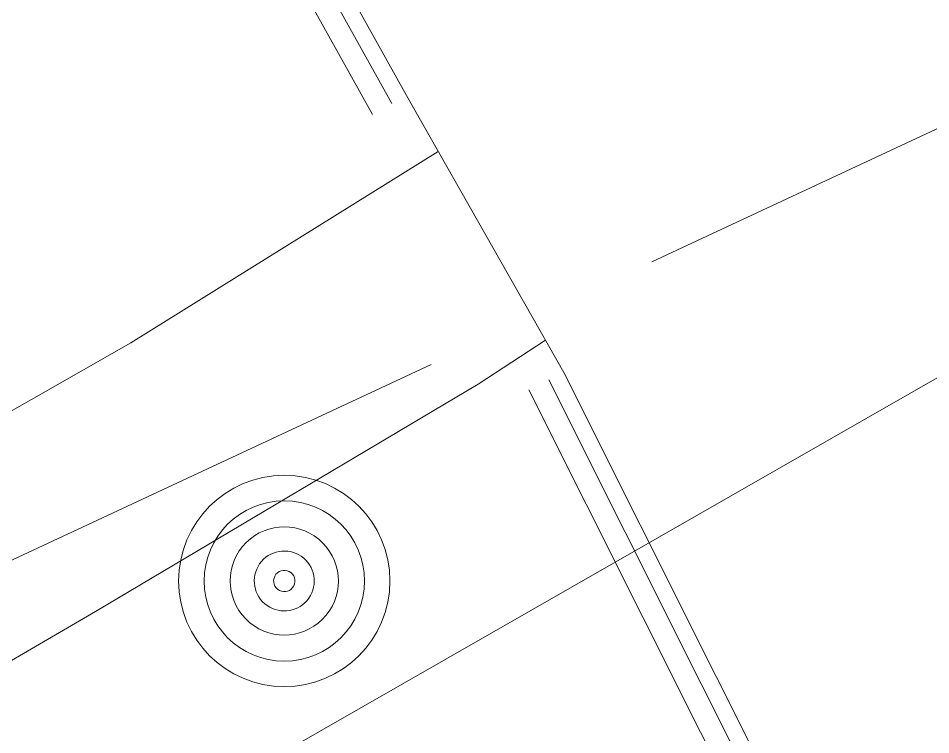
# Model space of a CAD drawing. Extents: x 2498567 to 2501210, y 7092229 to 7094464.
# Drawn here: x 2499812.26 to 2499828.67, y 7093035.97 to 7093048.85 of the extents above; entities that cross this region are included whole.
import ezdxf

# ---------------------------------------------------------------- set-up
doc = ezdxf.new("R2010")
doc.units = 0
doc.header["$MEASUREMENT"] = 0
doc.linetypes.add('DGN Style 6', pattern=[2507.657798, 1.318432, -527.372828, 922.902449, -527.372828, 1.318432, -527.372828])
doc.linetypes.add('HIDDEN', pattern=[0.375, 0.25, -0.125])
for name, color, linetype, lineweight in [('13', 7, 'Continuous', 0), ('2', 7, 'Continuous', 0), ('20', 7, 'Continuous', 0), ('RW_Ex_ROW', 30, 'DGN Style 6', 0)]:
    doc.layers.add(name, color=color, linetype=linetype, lineweight=lineweight)
doc.layers.add('GRID', color=254, linetype='HIDDEN')

# ---------------------------------------------------------------- blocks, each defined once
blk = doc.blocks.new('086')
at = {"color": 0, "linetype": 'ByBlock', "lineweight": -2}
for radius in [0.19, 0.1442]:
    blk.add_circle((0, 0), radius, dxfattribs=at)
for radius, start, end in [(0.0973, 320.4206, 320.42), (0.0539, 319.514, 319.5134), (0.0192, 321.3402, 321.3396)]:
    blk.add_arc((0, 0), radius, start, end, dxfattribs=at)

msp = doc.modelspace()

# ---------------------------------------------------------------- linework, layer by layer
at = {"layer": '13', "color": 7, "linetype": 'Continuous', "lineweight": 0, "flags": 128}
for points in [[(2499819.81, 7093046.458), (2499814.283, 7093043.016), (2499801.643, 7093035.809), (2499787.648, 7093027.953), (2499775.77, 7093020.82), (2499771.932, 7093018.694), (2499760.098, 7093014.046), (2499742.435, 7093007.189), (2499728.837, 7093001.761)], [(2499769.931, 7092979.149), (2499768.561, 7092982.769), (2499767.44, 7092985.566), (2499767.422, 7092986.21), (2499767.871, 7092986.787), (2499769.224, 7092987.29), (2499782.741, 7092992.815), (2499789.394, 7092995.419), (2499800.726, 7092999.754), (2499811.148, 7093003.871), (2499815.476, 7093005.579), (2499816.332, 7093006.062), (2499816.865, 7093006.462), (2499817.234, 7093007.508), (2499817.191, 7093008.357), (2499816.38, 7093010.505), (2499812.255, 7093020.489), (2499808.862, 7093028.793), (2499806.673, 7093034.123), (2499813.644, 7093038.183), (2499820.528, 7093042.274), (2499821.738, 7093043.065)]]:
    msp.add_lwpolyline(points, dxfattribs=at)
at = {"layer": '2', "color": 7, "linetype": 'Continuous', "lineweight": 0}
msp.add_line((2499822.068, 7093042.485), (2499819.237, 7093047.466), dxfattribs=at)
at = {"layer": '2', "color": 7, "linetype": 'Continuous', "lineweight": 0, "flags": 128}
for points in [[(2499698.973, 7093042.697), (2499732.892, 7093061.386), (2499766.634, 7093080.29), (2499770.207, 7093081.701), (2499773.261, 7093082.641), (2499776.431, 7093083.338), (2499780.915, 7093083.47), (2499784.43, 7093083.289), (2499787.941, 7093082.807), (2499792.488, 7093081.405), (2499796.513, 7093079.38), (2499800.557, 7093076.693), (2499803.574, 7093073.814), (2499806.046, 7093070.673), (2499810.312, 7093063.471), (2499819.237, 7093047.466)], [(2499699.118, 7093042.434), (2499733.038, 7093061.124), (2499766.763, 7093080.018), (2499770.306, 7093081.418), (2499773.337, 7093082.351), (2499776.468, 7093083.039), (2499780.912, 7093083.17), (2499784.402, 7093082.99), (2499787.876, 7093082.513), (2499792.376, 7093081.126), (2499796.362, 7093079.12), (2499800.369, 7093076.458), (2499803.351, 7093073.612), (2499805.798, 7093070.503), (2499810.052, 7093063.321), (2499818.975, 7093047.32)], [(2499699.311, 7093042.084), (2499733.232, 7093060.774), (2499766.935, 7093079.656), (2499770.439, 7093081.04), (2499773.439, 7093081.964), (2499776.517, 7093082.64), (2499780.907, 7093082.769), (2499784.364, 7093082.591), (2499787.789, 7093082.121), (2499792.226, 7093080.753), (2499796.161, 7093078.774), (2499800.118, 7093076.144), (2499803.055, 7093073.342), (2499805.467, 7093070.276), (2499809.705, 7093063.122), (2499818.626, 7093047.125)], [(2499821.8, 7093042.351), (2499830.027, 7093025.936), (2499837.38, 7093011.346), (2499840.505, 7093004.66), (2499842.392, 7092999.632), (2499842.866, 7092997.715)], [(2499822.068, 7093042.485), (2499830.295, 7093026.071), (2499837.65, 7093011.477), (2499840.782, 7093004.776), (2499842.679, 7092999.721), (2499843.157, 7092997.787)], [(2499821.442, 7093042.171), (2499829.67, 7093025.757), (2499837.02, 7093011.171), (2499840.136, 7093004.504), (2499842.009, 7092999.513), (2499842.477, 7092997.619)]]:
    msp.add_lwpolyline(points, dxfattribs=at)
at = {"layer": 'GRID', "color": 252, "linetype": 'HIDDEN', "lineweight": 0, "ltscale": 35}
msp.add_line((2499002.866, 7092661.762), (2500982.494, 7093584.82), dxfattribs=at)
at = {"layer": 'RW_Ex_ROW', "color": 254}
msp.add_line((2500931.408, 7093673.371), (2499777.548, 7093013.067), dxfattribs=at)

# ---------------------------------------------------------------- block references
at = {"layer": '20', "color": 7, "linetype": 'Continuous', "lineweight": 0, "xscale": 10, "yscale": 10, "zscale": 10}
msp.add_blockref('086', (2499817.041, 7093038.734), dxfattribs=at)

doc.saveas('drawing.dxf')
